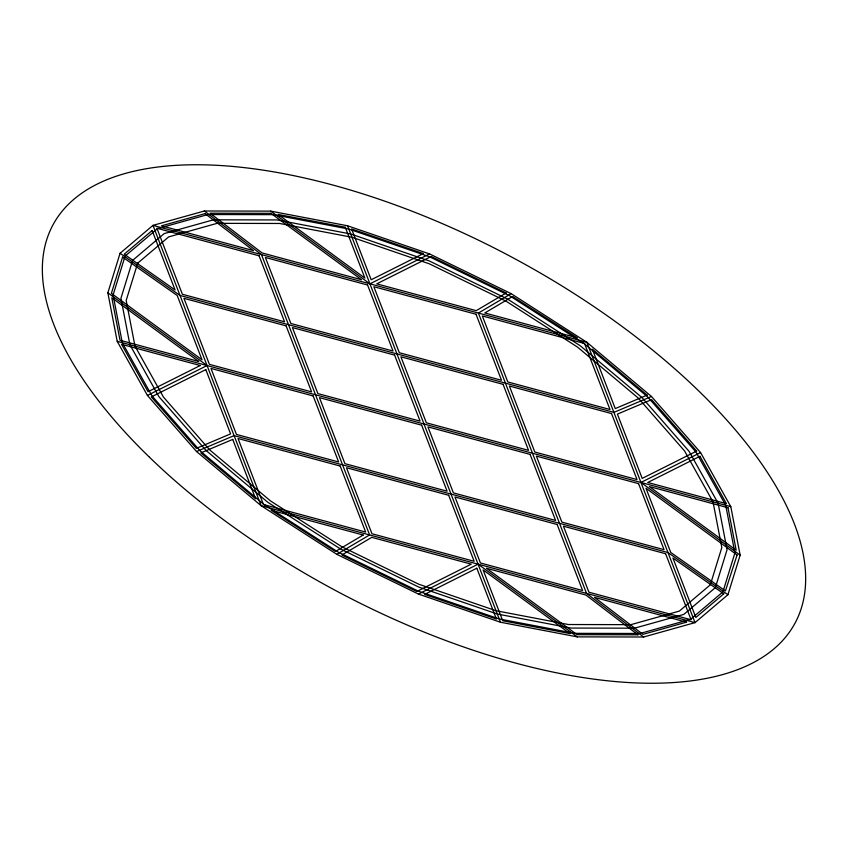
<?xml version="1.0" encoding="UTF-8"?>
<svg xmlns="http://www.w3.org/2000/svg" width="848" height="848" viewBox="0 0 848 848"><rect width="100%" height="100%" fill="white"/><g stroke="black" fill="none" stroke-linecap="round" stroke-linejoin="round"><path stroke-width="1.27" d="M107.855 292.836L120.066 253.287L152.979 225.367L204.368 210.993L270.724 211.131L347.532 225.769L429.544 253.923L511.174 293.662L586.869 342.295L651.465 396.482L700.565 452.556L730.806 506.68L740.145 555.164L727.934 594.713L695.021 622.633L643.632 637.007L577.276 636.869L500.468 622.231L418.456 594.077L336.826 554.338L261.131 505.705L196.535 451.518L147.435 395.444L117.194 341.32L107.855 292.836L207.05 365.541L147.435 395.444M511.174 293.662L478.399 313.06L586.54 593.399L643.632 637.007M336.826 554.338L369.601 534.94L261.46 254.601L204.368 210.993M429.544 253.923L369.929 283.836L270.724 211.131M418.456 594.077L478.071 564.164L577.276 636.869M700.565 452.556L640.95 482.459L740.145 555.164M196.535 451.518L234.09 435.628L667.98 552.546L727.934 594.713M651.465 396.482L613.91 412.372L180.02 295.454L120.066 253.287M117.194 341.32L730.806 506.68M347.532 225.769L500.468 622.231M122.578 257.071L111.385 293.355L202.015 359.775L177.211 295.496L122.578 257.071M125.091 256.117L113.091 295.009L122.271 342.687L152.015 395.921L200.298 451.062L263.823 504.359L338.267 552.175L418.552 591.257L499.207 618.945L574.732 633.35L639.996 633.477L690.526 619.337L722.909 591.883L734.909 552.991L725.729 505.313L695.985 452.079L647.702 396.938L584.177 343.641L509.733 295.825L429.448 256.743L348.793 229.055L273.268 214.65L208.004 214.523L157.474 228.663L125.091 256.117M132.648 260.357L120.946 298.263L129.892 344.744L158.894 396.631L205.947 450.373L267.873 502.323L340.43 548.932L418.689 587.039L497.299 614.016L570.927 628.061L634.537 628.188L683.795 614.408L715.352 587.643L727.054 549.737L718.108 503.256L689.106 451.369L642.053 397.627L580.127 345.677L507.57 299.068L429.311 260.961L350.701 233.984L277.073 219.939L213.463 219.812L164.205 233.592L132.648 260.357M137.683 263.177L126.182 300.436L134.98 346.111L163.473 397.097L209.721 449.917L270.565 500.967L341.871 546.78L418.774 584.219L496.038 610.74L568.383 624.531L630.901 624.658L679.312 611.111L710.317 584.823L721.818 547.564L713.02 501.889L684.527 450.903L638.279 398.083L577.435 347.033L506.129 301.22L429.226 263.781L351.962 237.26L279.617 223.469L217.099 223.342L168.688 236.889L137.683 263.177M737.103 554.995L725.422 590.929L670.789 552.504L645.985 488.225L737.103 554.995M152.142 230.518L124.221 254.199L175.08 289.963L152.142 230.518M723.779 593.801L695.858 617.482L672.92 558.037L723.779 593.801M506.097 292.984L476.237 310.654L376.745 283.847L431.208 256.52L506.097 292.984M512.605 296.514L484.802 312.965L577.414 337.917L512.605 296.514M363.198 535.035L335.395 551.486L271.19 510.242L363.198 535.035M371.763 537.346L341.903 555.016L416.792 591.48L471.255 564.153L371.763 537.346M200.234 365.52L148.05 391.702L121.571 344.32L200.234 365.52M423.375 253.584L371.18 279.766L351.57 228.939L423.375 253.584M205.799 369.601L151.336 396.928L196.376 448.359L230.592 433.879L205.799 369.601M696.664 451.072L642.201 478.399L617.408 414.121L651.624 399.641L696.664 451.072M476.82 568.234L424.625 594.416L496.43 619.061L476.82 568.234M699.95 456.298L647.766 482.48L726.429 503.68L699.95 456.298M232.734 439.412L200.87 452.896L255.661 498.868L232.734 439.412M647.13 395.104L615.266 408.588L592.339 349.132L647.13 395.104M205.068 213.632L161.47 225.833L253.488 250.626L205.068 213.632M686.53 622.167L642.932 634.368L594.512 597.374L686.53 622.167M270.915 213.325L210.039 213.198L262.053 252.937L361.545 279.745L270.915 213.325M637.961 634.802L577.085 634.675L486.455 568.255L585.947 595.063L637.961 634.802M345.274 227.243L278.038 214.427L364.884 278.07L345.274 227.243M569.962 633.573L502.726 620.757L483.116 569.93L569.962 633.573M586.869 342.295L152.979 225.367L261.131 505.705L695.021 622.633L586.869 342.295M259.085 255.789L156.912 228.25L182.384 294.267L284.557 321.805L259.085 255.789M367.566 285.013L265.392 257.485L290.853 323.501L393.027 351.03L367.566 285.013M476.035 314.248L373.862 286.719L399.323 352.726L501.507 380.264L476.035 314.248M584.505 343.482L482.332 315.944L507.804 381.96L609.977 409.499L584.505 343.482M286.126 325.876L183.952 298.337L209.414 364.354L311.598 391.882L286.126 325.876M394.596 355.1L292.422 327.572L317.894 393.589L420.067 421.117L394.596 355.1M503.076 384.335L400.903 356.796L426.364 422.813L528.537 450.352L503.076 384.335M611.546 413.559L509.372 386.031L534.834 452.048L637.018 479.576L611.546 413.559M198.665 361.46L120.003 340.26L111.819 297.807L198.665 361.46M313.166 395.952L210.982 368.424L236.454 434.441L338.628 461.969L313.166 395.952M421.636 425.187L319.463 397.648L344.924 463.665L447.097 491.204L421.636 425.187M530.106 454.411L427.933 426.883L453.404 492.9L555.578 520.428L530.106 454.411M638.586 483.646L536.402 456.118L561.874 522.124L664.048 549.663L638.586 483.646M727.997 507.74L649.335 486.54L736.181 550.193L727.997 507.74M340.196 466.04L238.023 438.501L263.495 504.518L365.668 532.056L340.196 466.04M448.677 495.274L346.493 467.736L371.965 533.752L474.138 561.281L448.677 495.274M557.147 524.499L454.973 496.97L480.434 562.987L582.608 590.515L557.147 524.499M665.616 553.733L563.443 526.195L588.915 592.211L691.088 619.75L665.616 553.733M149.439 457.21A421.096 188.553 28.2 0 0 790.866 630.064A421.096 188.553 28.2 0 0 331.695 184.726A421.096 188.553 28.2 0 0 149.439 457.21"/></g></svg>
